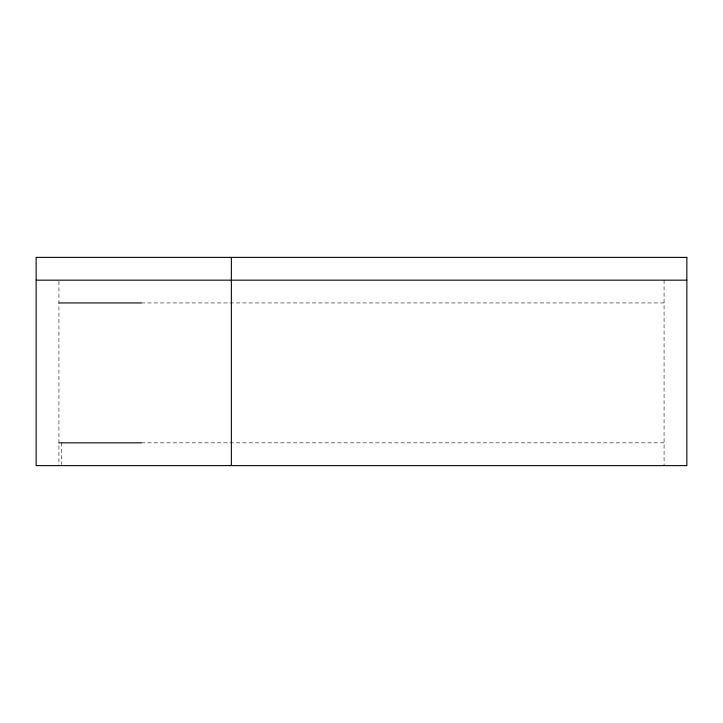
<?xml version="1.0" encoding="UTF-8"?>
<svg xmlns="http://www.w3.org/2000/svg" width="723" height="723" viewBox="0 0 723 723"><rect width="100%" height="100%" fill="white"/><g stroke="black" fill="none" stroke-linecap="round" stroke-linejoin="round"><path stroke-width="0.54" stroke-dasharray="3.62 2.71" d="M141.347 302.937L664.076 302.937M141.347 442.838L664.076 442.838M664.076 280.163L664.076 465.612M61.527 442.838L61.527 464.528M58.925 281.247L58.925 465.612"/><path stroke-width="1.08" d="M36.15 280.163L686.85 280.163M58.925 302.937L141.347 302.937M58.925 442.838L141.347 442.838M231.36 257.388L231.36 465.612M686.85 257.388L36.15 257.388L36.15 465.612L686.85 465.612L686.85 257.388"/></g></svg>
